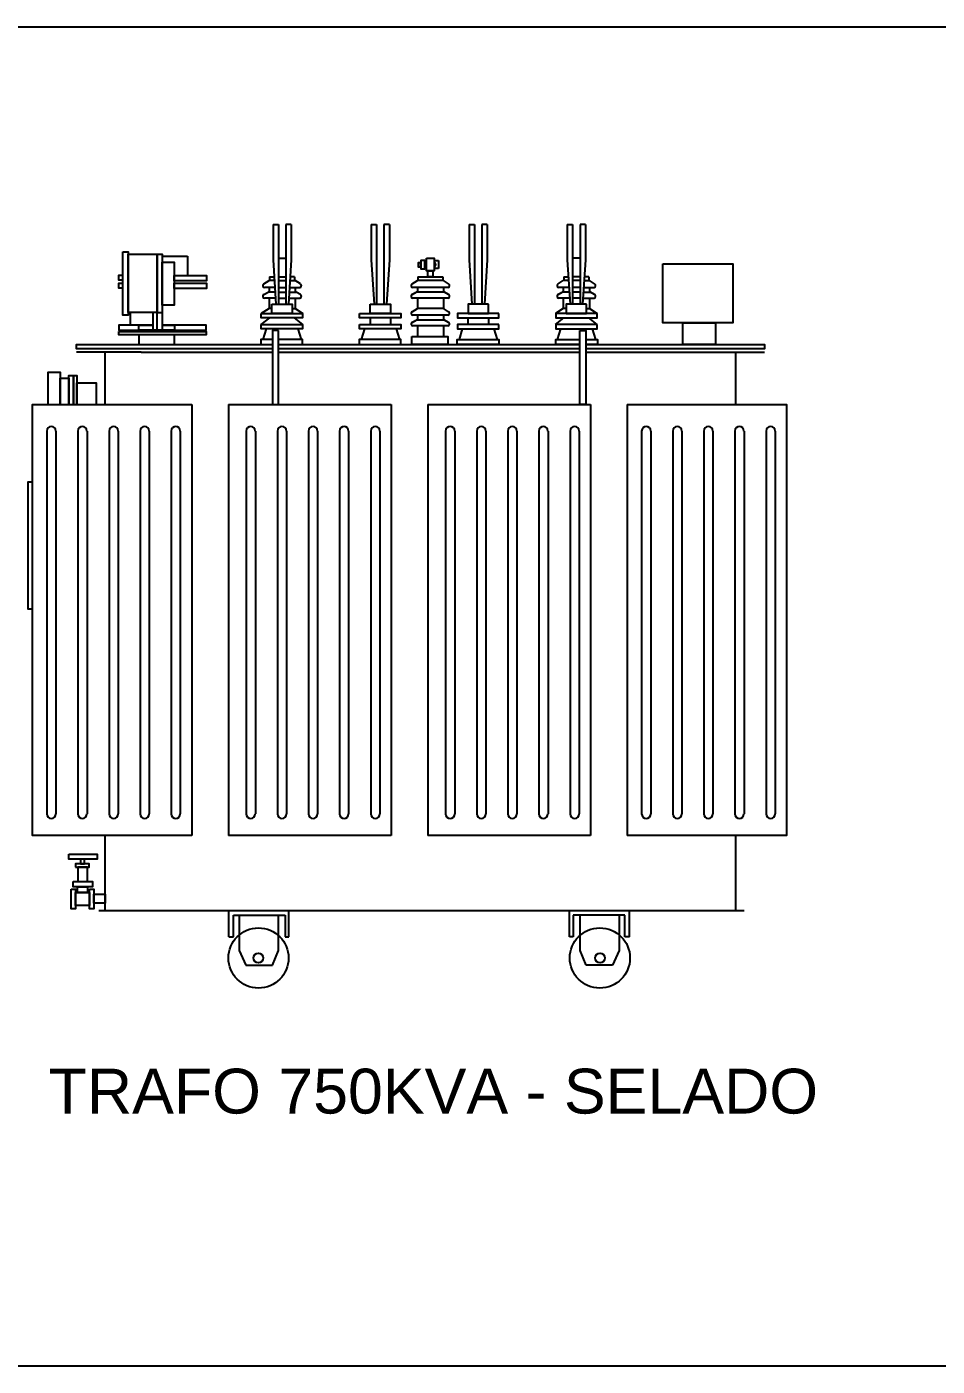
# Model space of a CAD drawing. Header units: millimetres. Extents: x 5537 to 25002, y 8409 to 18291.
# Drawn here: x 7565 to 9595, y 15282 to 18267 of the extents above; entities that cross this region are included whole.
import ezdxf

# ---------------------------------------------------------------- set-up
doc = ezdxf.new("R2010")
doc.units = ezdxf.units.MM
doc.styles.get("Standard").update_dxf_attribs({"font": 'arial.ttf'})

msp = doc.modelspace()

# ---------------------------------------------------------------- linework, layer by layer
at = {"color": 1}
for p, q in [((8114.2, 17826), (8126.1, 17826)), ((8114.2, 17826), (8114.2, 17747.7)), ((8126.1, 17826), (8126.1, 17648.8)), ((8154.5, 17826), (8142.5, 17826)), ((8142.5, 17826), (8142.5, 17648.8)), ((8154.5, 17826), (8154.5, 17747.7)), ((8333.2, 17826), (8345.2, 17826)), ((8333.2, 17826), (8333.2, 17747.7)), ((8345.2, 17826), (8345.2, 17648.8)), ((8373.5, 17826), (8361.5, 17826)), ((8361.5, 17826), (8361.5, 17648.8)), ((8373.5, 17826), (8373.5, 17747.7)), ((8551.3, 17826), (8563.3, 17826)), ((8551.3, 17826), (8551.3, 17747.7)), ((8563.3, 17826), (8563.3, 17648.8)), ((8591.6, 17826), (8579.6, 17826)), ((8579.6, 17826), (8579.6, 17648.8)), ((8591.6, 17826), (8591.6, 17747.7)), ((8770.3, 17826), (8782.2, 17826)), ((8770.3, 17826), (8770.3, 17747.7)), ((8782.2, 17826), (8782.2, 17648.8)), ((8810.6, 17826), (8798.6, 17826)), ((8798.6, 17826), (8798.6, 17648.8)), ((8810.6, 17826), (8810.6, 17747.7)), ((7867.1, 17756.1), (7923.7, 17756.1)), ((7923.7, 17756.1), (7923.7, 17712.9)), ((8114.2, 17747.7), (8120.2, 17648.8)), ((8126.1, 17751.6), (8142.5, 17751.6)), ((8154.5, 17747.7), (8148.4, 17648.8)), ((8333.2, 17747.7), (8339.3, 17648.8)), ((8373.5, 17747.7), (8367.4, 17648.8)), ((8473.1, 17745.8), (8482.8, 17745.8)), ((8482.8, 17745.8), (8482.8, 17728.1)), ((8551.3, 17747.7), (8557.4, 17648.8)), ((8591.6, 17747.7), (8585.5, 17648.8)), ((8770.3, 17747.7), (8776.4, 17648.8)), ((8798.6, 17751.6), (8782.2, 17751.6)), ((8810.6, 17747.7), (8804.5, 17648.8)), ((8106.6, 17710), (8116.5, 17710)), ((8106.6, 17710), (8106.6, 17701.2)), ((8126.1, 17710), (8142.5, 17710)), ((8162, 17710), (8152.1, 17710)), ((8162, 17710), (8162, 17701.2)), ((8437.2, 17710), (8492.6, 17710)), ((8437.2, 17710), (8437.2, 17701.2)), ((8482.8, 17728.1), (8473.1, 17728.1)), ((8492.6, 17710), (8492.6, 17701.2)), ((8762.7, 17710), (8772.6, 17710)), ((8762.7, 17710), (8762.7, 17701.2)), ((8798.6, 17710), (8782.2, 17710)), ((8818.1, 17710), (8808.3, 17710)), ((8818.1, 17710), (8818.1, 17701.2)), ((8093.6, 17693.9), (8105.3, 17701.2)), ((8093.6, 17670.2), (8103, 17675.4)), ((8117.9, 17686.2), (8094.8, 17686.2)), ((8118.6, 17675.4), (8103, 17675.4)), ((8117, 17701.2), (8105.3, 17701.2)), ((8105.3, 17686.2), (8105.3, 17675.4)), ((8126.1, 17701.2), (8142.5, 17701.2)), ((8126.1, 17686.2), (8142.5, 17686.2)), ((8126.1, 17675.4), (8142.5, 17675.4)), ((8150, 17675.4), (8165.6, 17675.4)), ((8150.7, 17686.2), (8173.8, 17686.2)), ((8151.6, 17701.2), (8163.3, 17701.2)), ((8175.1, 17693.9), (8163.3, 17701.2)), ((8163.3, 17686.2), (8163.3, 17675.4)), ((8175.1, 17670.2), (8165.6, 17675.4)), ((8424.2, 17693.9), (8435.9, 17701.2)), ((8424.2, 17670.2), (8433.6, 17675.4)), ((8504.4, 17686.2), (8425.4, 17686.2)), ((8496.2, 17675.4), (8433.6, 17675.4)), ((8493.9, 17701.2), (8435.9, 17701.2)), ((8435.9, 17686.2), (8435.9, 17675.4)), ((8505.6, 17693.9), (8493.9, 17701.2)), ((8493.9, 17686.2), (8493.9, 17675.4)), ((8505.6, 17670.2), (8496.2, 17675.4)), ((8749.7, 17693.9), (8761.4, 17701.2)), ((8749.7, 17670.2), (8759.1, 17675.4)), ((8774.1, 17686.2), (8750.9, 17686.2)), ((8774.7, 17675.4), (8759.1, 17675.4)), ((8773.1, 17701.2), (8761.4, 17701.2)), ((8761.4, 17686.2), (8761.4, 17675.4)), ((8798.6, 17701.2), (8782.2, 17701.2)), ((8798.6, 17686.2), (8782.2, 17686.2)), ((8798.6, 17675.4), (8782.2, 17675.4)), ((8806.1, 17675.4), (8821.7, 17675.4)), ((8806.8, 17686.2), (8829.9, 17686.2)), ((8807.7, 17701.2), (8819.4, 17701.2)), ((8831.2, 17693.9), (8819.4, 17701.2)), ((8819.4, 17686.2), (8819.4, 17675.4)), ((8831.2, 17670.2), (8821.7, 17675.4)), ((8120.2, 17662.5), (8094.8, 17662.5)), ((8105.3, 17662.5), (8105.3, 17639)), ((8126.1, 17662.5), (8142.5, 17662.5)), ((8148.5, 17662.5), (8173.8, 17662.5)), ((8163.3, 17662.5), (8163.3, 17639)), ((8504.4, 17662.5), (8425.4, 17662.5)), ((8435.9, 17662.5), (8435.9, 17639)), ((8493.9, 17662.5), (8493.9, 17639)), ((8776.3, 17662.5), (8750.9, 17662.5)), ((8761.4, 17662.5), (8761.4, 17639)), ((8798.6, 17662.5), (8782.2, 17662.5)), ((8804.6, 17662.5), (8829.9, 17662.5)), ((8819.4, 17662.5), (8819.4, 17639)), ((7795.3, 17629.9), (7795.3, 17602.3)), ((7846.2, 17629.9), (7846.2, 17590.6)), ((7855.7, 17629.9), (7867.1, 17629.9)), ((8105.3, 17639), (8088, 17627.9)), ((8088, 17603.8), (8106.7, 17618.1)), ((8111.3, 17639), (8105.3, 17639)), ((8157.3, 17639), (8163.3, 17639)), ((8180.6, 17603.8), (8161.9, 17618.1)), ((8163.3, 17639), (8180.6, 17627.9)), ((8330.7, 17618.1), (8330.7, 17603.8)), ((8376, 17618.1), (8376, 17603.8)), ((8424.2, 17631.7), (8435.9, 17639)), ((8504.4, 17624), (8425.4, 17624)), ((8493.9, 17639), (8435.9, 17639)), ((8435.9, 17624), (8435.9, 17613.2)), ((8505.6, 17631.7), (8493.9, 17639)), ((8493.9, 17624), (8493.9, 17613.2)), ((8548.8, 17618.1), (8548.8, 17603.8)), ((8594.2, 17618.1), (8594.2, 17603.8)), ((8761.4, 17639), (8744.1, 17627.9)), ((8744.1, 17603.8), (8762.8, 17618.1)), ((8767.4, 17639), (8761.4, 17639)), ((8813.4, 17639), (8819.4, 17639)), ((8836.7, 17603.8), (8818, 17618.1)), ((8819.4, 17639), (8836.7, 17627.9)), ((8099, 17594), (8091.8, 17570.2)), ((8169.6, 17594), (8176.8, 17570.2)), ((8318.1, 17594), (8310.9, 17570.2)), ((8388.7, 17594), (8395.8, 17570.2)), ((8424.2, 17608), (8433.6, 17613.2)), ((8504.4, 17600.3), (8425.4, 17600.3)), ((8496.2, 17613.2), (8433.6, 17613.2)), ((8435.9, 17600.3), (8435.9, 17576.8)), ((8493.9, 17600.3), (8493.9, 17576.8)), ((8505.6, 17608), (8496.2, 17613.2)), ((8536.2, 17594), (8529, 17570.2)), ((8606.8, 17594), (8613.9, 17570.2)), ((8755.1, 17594), (8748, 17570.2)), ((8825.7, 17594), (8832.9, 17570.2)), ((7815.5, 17559), (7815.5, 17580.6)), ((7893.9, 17580.6), (7893.9, 17559)), ((7820.1, 17541.7), (7676, 17541.7)), ((7739.9, 17424.8), (7739.9, 17541.7)), ((7820.1, 17541.7), (8113.1, 17541.7)), ((8811.6, 17541.7), (9166.1, 17541.7)), ((9145.1, 17541.7), (9145.1, 17424.8)), ((9166.1, 17541.7), (9210.1, 17541.7)), ((7577.6, 17424.8), (7932.9, 17424.8)), ((7932.9, 17424.8), (7932.9, 16464.5)), ((8014.7, 17424.8), (8014.7, 16464.5)), ((8377.6, 17424.8), (8377.6, 16464.5)), ((8459.3, 17424.8), (8459.3, 16464.5)), ((8822, 17424.8), (8822, 16464.5)), ((8903.8, 17424.8), (8903.8, 16464.5)), ((7609.8, 17365.9), (7609.8, 16512.7)), ((7630.1, 17365.9), (7630.1, 16512.7)), ((7679.2, 17365.9), (7679.2, 16512.7)), ((7699.5, 17365.9), (7699.5, 16512.7)), ((7748.5, 17365.9), (7748.5, 16512.7)), ((7768.8, 17365.9), (7768.8, 16512.7)), ((7817.9, 17365.9), (7817.9, 16512.7)), ((7838.2, 17365.9), (7838.2, 16512.7)), ((7887.2, 17365.9), (7887.2, 16512.7)), ((7907.5, 17365.9), (7907.5, 16512.7)), ((8054.5, 17365.9), (8054.5, 16512.7)), ((8074.8, 17365.9), (8074.8, 16512.7)), ((8123.9, 17365.9), (8123.9, 16512.7)), ((8144.1, 17365.9), (8144.1, 16512.7)), ((8193.2, 17365.9), (8193.2, 16512.7)), ((8213.5, 17365.9), (8213.5, 16512.7)), ((8262.6, 17365.9), (8262.6, 16512.7)), ((8282.8, 17365.9), (8282.8, 16512.7)), ((8331.9, 17365.9), (8331.9, 16512.7)), ((8352.2, 17365.9), (8352.2, 16512.7)), ((8498.9, 17365.9), (8498.9, 16512.7)), ((8519.2, 17365.9), (8519.2, 16512.7)), ((8568.3, 17365.9), (8568.3, 16512.7)), ((8588.6, 17365.9), (8588.6, 16512.7)), ((8637.6, 17365.9), (8637.6, 16512.7)), ((8657.9, 17365.9), (8657.9, 16512.7)), ((8707, 17365.9), (8707, 16512.7)), ((8727.3, 17365.9), (8727.3, 16512.7)), ((8776.4, 17365.9), (8776.4, 16512.7)), ((8796.6, 17365.9), (8796.6, 16512.7)), ((8935.9, 17365.9), (8935.9, 16512.7)), ((8956.2, 17365.9), (8956.2, 16512.7)), ((9005.3, 17365.9), (9005.3, 16512.7)), ((9025.6, 17365.9), (9025.6, 16512.7)), ((9074.7, 17365.9), (9074.7, 16512.7)), ((9094.9, 17365.9), (9094.9, 16512.7)), ((9144, 17365.9), (9144, 16512.7)), ((9164.3, 17365.9), (9164.3, 16512.7)), ((9213.4, 17365.9), (9213.4, 16512.7)), ((9233.6, 17365.9), (9233.6, 16512.7)), ((7739.9, 16296.5), (7739.9, 16464.5)), ((9145.1, 16464.5), (9145.1, 16296.5)), ((9164.7, 16296.5), (7725.7, 16296.5)), ((8016, 16238.5), (8016, 16296.5)), ((8026.2, 16238.5), (8026.2, 16287.2)), ((8026.2, 16287.2), (8141.5, 16287.2)), ((8038.7, 16287.2), (8038.7, 16208.5)), ((8126, 16208.5), (8126, 16287.2)), ((8141.5, 16287.2), (8141.5, 16238.5)), ((8149.4, 16238.5), (8149.4, 16296.5)), ((8775.4, 16238.5), (8775.4, 16296.5)), ((8898.5, 16287.2), (8783.3, 16287.2)), ((8783.3, 16287.2), (8783.3, 16238.5)), ((8798.7, 16208.5), (8798.7, 16287.2)), ((8886, 16287.2), (8886, 16208.5)), ((8898.5, 16238.5), (8898.5, 16287.2)), ((8908.7, 16238.5), (8908.7, 16296.5)), ((8016, 16238.5), (8026.2, 16238.5)), ((8141.5, 16238.5), (8149.4, 16238.5)), ((8783.3, 16238.5), (8775.4, 16238.5)), ((8908.7, 16238.5), (8898.5, 16238.5)), ((8038.7, 16208.5), (8053.5, 16175.6)), ((8112.8, 16175.6), (8126, 16208.5)), ((8812, 16175.6), (8798.7, 16208.5)), ((8886, 16208.5), (8871.2, 16175.6)), ((8053.5, 16175.6), (8112.8, 16175.6)), ((8871.2, 16175.6), (8812, 16175.6))]:
    msp.add_line(p, q, dxfattribs=at)
for points in [[(5537.4, 18267), (12093.4, 18267), (12093.4, 15281.6), (5537.4, 15281.6)], [(7779.5, 17765.5), (7791.5, 17765.5), (7791.5, 17624.5), (7779.5, 17624.5)], [(7791.5, 17760.4), (7855.7, 17760.4), (7855.7, 17629.9), (7791.5, 17629.9)], [(7855.7, 17760.4), (7867.1, 17760.4), (7867.1, 17590.6), (7855.7, 17590.6)], [(7867.1, 17742.2), (7894.1, 17742.2), (7894.1, 17646.8), (7867.1, 17646.8)], [(8443.8, 17740.9), (8437.7, 17740.9), (8437.7, 17731.8), (8443.8, 17731.8)], [(8452.9, 17745.8), (8443.8, 17745.8), (8443.8, 17727.5), (8452.9, 17727.5)], [(8455.4, 17745.8), (8454, 17745.8), (8454, 17727.5), (8455.4, 17727.5)], [(8456.1, 17751.5), (8473.1, 17751.5), (8473.1, 17722.7), (8456.1, 17722.7)], [(8983.4, 17738.5), (9139.5, 17738.5), (9139.5, 17607.1), (8983.4, 17607.1)], [(7779.5, 17712.9), (7770, 17712.9), (7770, 17702.9), (7779.5, 17702.9)], [(7894.1, 17712.9), (7966.1, 17712.9), (7966.1, 17700.6), (7894.1, 17700.6)], [(8459, 17722.7), (8470.3, 17722.7), (8470.3, 17710), (8459, 17710)], [(7779.5, 17695), (7770, 17695), (7770, 17685.3), (7779.5, 17685.3)], [(7894.1, 17695.9), (7966.1, 17695.9), (7966.1, 17683.6), (7894.1, 17683.6)], [(8111.3, 17648.8), (8156.7, 17648.8), (8156.7, 17627.9), (8111.3, 17627.9)], [(8330.4, 17648.8), (8375.8, 17648.8), (8375.8, 17627.9), (8330.4, 17627.9)], [(8594.4, 17648.8), (8549.1, 17648.8), (8549.1, 17627.9), (8594.4, 17627.9)], [(8813.4, 17648.8), (8768, 17648.8), (8768, 17627.9), (8813.4, 17627.9)], [(8088, 17627.9), (8180, 17627.9), (8180, 17618.1), (8088, 17618.1)], [(8307.1, 17627.9), (8399.1, 17627.9), (8399.1, 17618.1), (8307.1, 17618.1)], [(8617.8, 17627.9), (8525.7, 17627.9), (8525.7, 17618.1), (8617.8, 17618.1)], [(8836.7, 17627.9), (8744.7, 17627.9), (8744.7, 17618.1), (8836.7, 17618.1)], [(7770.6, 17587.5), (7965.2, 17587.5), (7965.2, 17580.6), (7770.6, 17580.6)], [(8088, 17603.8), (8180, 17603.8), (8180, 17594), (8088, 17594)], [(8126.6, 17589.7), (8113.1, 17589.7), (8113.1, 17424.8), (8126.6, 17424.8)], [(8307.1, 17603.8), (8399.1, 17603.8), (8399.1, 17594), (8307.1, 17594)], [(8617.8, 17603.8), (8525.7, 17603.8), (8525.7, 17594), (8617.8, 17594)], [(8836.7, 17603.8), (8744.7, 17603.8), (8744.7, 17594), (8836.7, 17594)], [(8798.1, 17589.7), (8811.6, 17589.7), (8811.6, 17424.8), (8798.1, 17424.8)], [(9027.7, 17607.1), (9100.8, 17607.1), (9100.8, 17559), (9027.7, 17559)], [(8306, 17559), (8399.1, 17559), (8399.1, 17570.2), (8306, 17570.2)], [(8423.9, 17576.8), (8504, 17576.8), (8504, 17559), (8423.9, 17559)], [(8617.6, 17559), (8524.5, 17559), (8524.5, 17570.2), (8617.6, 17570.2)], [(7658.9, 16423), (7722.3, 16423), (7722.3, 16411.7), (7658.9, 16411.7)], [(7673.6, 16393.6), (7704, 16393.6), (7704, 16401.6), (7673.6, 16401.6)], [(7678.7, 16361.8), (7700.6, 16361.8), (7700.6, 16393.6), (7678.7, 16393.6)], [(7684.9, 16401.6), (7694.2, 16401.6), (7694.2, 16411.7), (7684.9, 16411.7)], [(7668.4, 16361.8), (7711.9, 16361.8), (7711.9, 16350.1), (7668.4, 16350.1)], [(7664, 16344.7), (7674, 16344.7), (7674, 16300.7), (7664, 16300.7)], [(7674, 16337.6), (7704.7, 16337.6), (7704.7, 16308.4), (7674, 16308.4)], [(7678.5, 16350.1), (7700.4, 16350.1), (7700.4, 16337.6), (7678.5, 16337.6)], [(7704.7, 16344.7), (7714.7, 16344.7), (7714.7, 16300.7), (7704.7, 16300.7)], [(7714.7, 16333.9), (7739.9, 16333.9), (7739.9, 16313.3), (7714.7, 16313.3)]]:
    msp.add_lwpolyline(points, close=True, dxfattribs=at)
for points in [[(7846.2, 17602.3), (7770.6, 17602.3), (7770.6, 17590.6), (7965.2, 17590.6), (7965.2, 17602.3), (7867.1, 17602.3)], [(7867.1, 17602.3), (7894.5, 17602.3), (7894.5, 17590.6), (7815.2, 17590.6), (7815.2, 17602.3), (7846.2, 17602.3)], [(8113.1, 17549.2), (7676, 17549.2), (7676, 17559), (8113.1, 17559)], [(8113.1, 17570.2), (8087, 17570.2), (8087, 17559), (8113.1, 17559)], [(8126.6, 17559), (8180, 17559), (8180, 17570.2), (8126.6, 17570.2)], [(8150.2, 17559), (8798.1, 17559)], [(8798.1, 17559), (8744.7, 17559), (8744.7, 17570.2), (8798.1, 17570.2)], [(8811.6, 17570.2), (8837.8, 17570.2), (8837.8, 17559), (8811.6, 17559)], [(8811.6, 17559), (9210.1, 17559), (9210.1, 17549.2), (8811.6, 17549.2)], [(8798.1, 17549.2), (8126.6, 17549.2)], [(8126.6, 17541.7), (8798.1, 17541.7)], [(7612.9, 17424.8), (7612.9, 17497.5), (7639.7, 17497.5), (7639.7, 17424.8)], [(7639.7, 17424.8), (7639.7, 17483.5), (7659, 17483.5), (7659, 17424.8)], [(7659, 17424.8), (7659, 17490.1), (7669.6, 17490.1), (7669.6, 17424.8)], [(7669.6, 17424.8), (7669.6, 17490.1), (7676.8, 17490.1), (7676.8, 17424.8)], [(7676.8, 17424.8), (7676.8, 17473.2), (7720.1, 17473.2), (7720.1, 17424.8)], [(7932.9, 16464.5), (7577.6, 16464.5), (7577.6, 17424.8), (7932.9, 17424.8)], [(8014.7, 17424.8), (8377.6, 17424.8)], [(8459.3, 17424.8), (8822, 17424.8)], [(8903.8, 17424.8), (9259, 17424.8), (9259, 16464.5), (8903.8, 16464.5)], [(7577.6, 16969.2), (7568.3, 16969.2), (7568.3, 17252.4), (7577.6, 17252.4)], [(8377.6, 16464.5), (8014.7, 16464.5)], [(8822, 16464.5), (8459.3, 16464.5)]]:
    msp.add_lwpolyline(points, dxfattribs=at)
for centre, radius in [((8081.8, 16191.5), 67.1), ((8842.9, 16191.5), 67.1), ((8081.5, 16191.5), 11), ((8843.2, 16191.5), 11)]:
    msp.add_circle(centre, radius, dxfattribs=at)
for centre, radius, start, end in [((8470.4, 17736.9), 6.64, 293.6289, 66.3711), ((8096, 17689.8), 4.79, 120.9994, 194.2875), ((8094.8, 17689.8), 3.6, 199.1663, 270), ((8173.8, 17689.8), 3.6, 270, 340.8337), ((8172.6, 17689.8), 4.79, 345.7125, 59.0006), ((8426.6, 17689.8), 4.79, 120.9994, 194.2875), ((8425.4, 17689.8), 3.6, 199.1663, 270), ((8504.4, 17689.8), 3.6, 270, 340.8337), ((8503.2, 17689.8), 4.79, 345.7125, 59.0006), ((8752.1, 17689.8), 4.79, 120.9994, 194.2875), ((8750.9, 17689.8), 3.6, 199.1663, 270), ((8829.9, 17689.8), 3.6, 270, 340.8337), ((8828.7, 17689.8), 4.79, 345.7125, 59.0006), ((8096, 17666.1), 4.79, 120.9994, 194.2875), ((8094.8, 17666.1), 3.6, 199.1663, 270), ((8173.8, 17666.1), 3.6, 270, 340.8337), ((8172.6, 17666.1), 4.79, 345.7125, 59.0006), ((8426.6, 17666.1), 4.79, 120.9994, 194.2875), ((8425.4, 17666.1), 3.6, 199.1663, 270), ((8504.4, 17666.1), 3.6, 270, 340.8337), ((8503.2, 17666.1), 4.79, 345.7125, 59.0006), ((8752.1, 17666.1), 4.79, 120.9994, 194.2875), ((8750.9, 17666.1), 3.6, 199.1663, 270), ((8829.9, 17666.1), 3.6, 270, 340.8337), ((8828.7, 17666.1), 4.79, 345.7125, 59.0006), ((8426.6, 17627.6), 4.79, 120.9994, 194.2875), ((8425.4, 17627.6), 3.6, 199.1663, 270), ((8504.4, 17627.6), 3.6, 270, 340.8337), ((8503.2, 17627.6), 4.79, 345.7125, 59.0006), ((8426.6, 17603.9), 4.79, 120.9994, 194.2875), ((8425.4, 17603.9), 3.6, 199.1663, 270), ((8504.4, 17603.9), 3.6, 270, 340.8337), ((8503.2, 17603.9), 4.79, 345.7125, 59.0006), ((7620, 17365.9), 10.1, 0, 180), ((7689.3, 17365.9), 10.1, 0, 180), ((7758.7, 17365.9), 10.1, 0, 180), ((7828, 17365.9), 10.1, 0, 180), ((7897.4, 17365.9), 10.1, 0, 180), ((8064.6, 17365.9), 10.1, 0, 180), ((8134, 17365.9), 10.1, 0, 180), ((8203.4, 17365.9), 10.1, 0, 180), ((8272.7, 17365.9), 10.1, 0, 180), ((8342.1, 17365.9), 10.1, 0, 180), ((8509.1, 17365.9), 10.1, 0, 180), ((8578.4, 17365.9), 10.1, 0, 180), ((8647.8, 17365.9), 10.1, 0, 180), ((8717.1, 17365.9), 10.1, 0, 180), ((8786.5, 17365.9), 10.1, 0, 180), ((8946.1, 17365.9), 10.1, 0, 180), ((9015.4, 17365.9), 10.1, 0, 180), ((9084.8, 17365.9), 10.1, 0, 180), ((9154.1, 17365.9), 10.1, 0, 180), ((9223.5, 17365.9), 10.1, 0, 180), ((7620, 16512.7), 10.1, 180, 0), ((7689.3, 16512.7), 10.1, 180, 0), ((7758.7, 16512.7), 10.1, 180, 0), ((7828, 16512.7), 10.1, 180, 0), ((7897.4, 16512.7), 10.1, 180, 0), ((8064.6, 16512.7), 10.1, 180, 0), ((8134, 16512.7), 10.1, 180, 0), ((8203.4, 16512.7), 10.1, 180, 0), ((8272.7, 16512.7), 10.1, 180, 0), ((8342.1, 16512.7), 10.1, 180, 0), ((8509.1, 16512.7), 10.1, 180, 0), ((8578.4, 16512.7), 10.1, 180, 0), ((8647.8, 16512.7), 10.1, 180, 0), ((8717.1, 16512.7), 10.1, 180, 0), ((8786.5, 16512.7), 10.1, 180, 0), ((8946.1, 16512.7), 10.1, 180, 0), ((9015.4, 16512.7), 10.1, 180, 0), ((9084.8, 16512.7), 10.1, 180, 0), ((9154.1, 16512.7), 10.1, 180, 0), ((9223.5, 16512.7), 10.1, 180, 0)]:
    msp.add_arc(centre, radius, start, end, dxfattribs=at)

# ---------------------------------------------------------------- texts
msp.add_text('TRAFO 750KVA - SELADO', height=100, dxfattribs=at).set_placement((7613.8, 15844.7))

doc.saveas('drawing.dxf')
